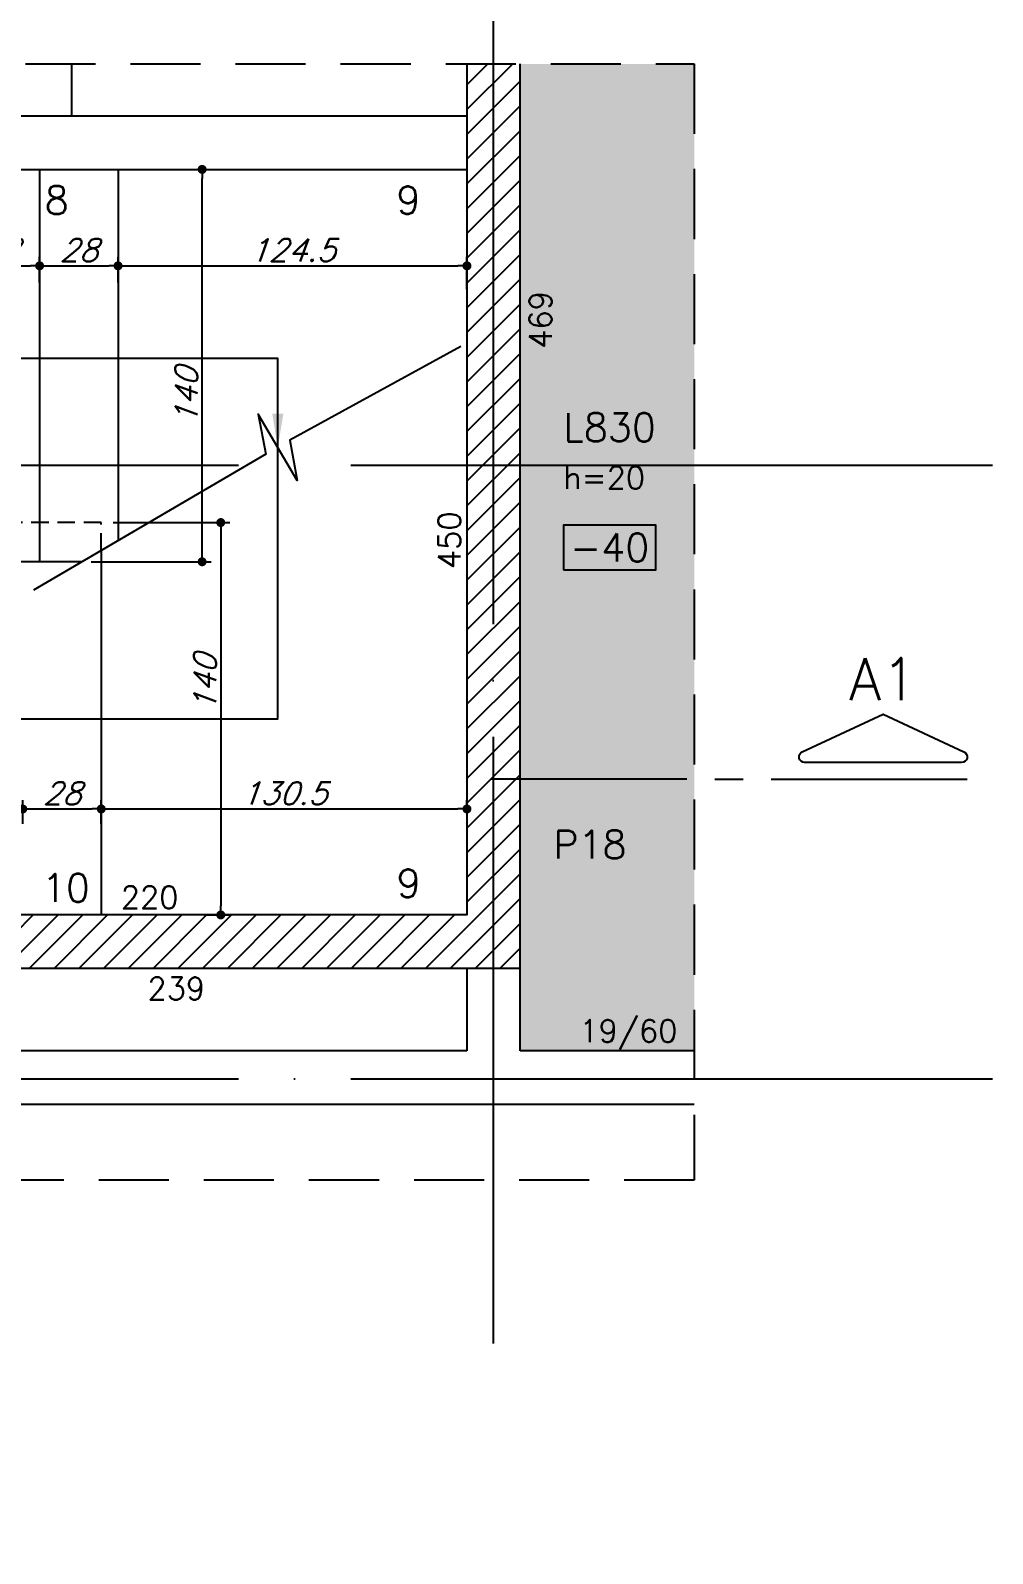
# Model space of a CAD drawing. Header units: millimetres. Extents: x -832 to 3668, y -1574 to 5296.
# Drawn here: x 2181 to 2524, y -163 to 380 of the extents above; entities that cross this region are included whole.
import ezdxf
from ezdxf.enums import TextEntityAlignment as Align

# ---------------------------------------------------------------- set-up
doc = ezdxf.new("R2010")
doc.units = ezdxf.units.MM
doc.header["$LTSCALE"] = 50
doc.linetypes.add('DASHED', pattern=[0.75, 0.5, -0.25])
doc.linetypes.add('EIXO', pattern=[6.8, 6, -0.4, 0, -0.4])
for name, color, linetype in [('242', 12, 'Continuous'), ('F-AUX', 2, 'Continuous'), ('F-AUX-RED', 1, 'Continuous'), ('F-CORTE-INDICAÇÃO', 4, 'Continuous'), ('F-COTAS', 106, 'Continuous'), ('F-EIXO', 12, 'EIXO'), ('F-ESC NUM', 2, 'Continuous'), ('F-ESC-PROJ', 1, 'Continuous'), ('F-ESCADAS', 2, 'Continuous'), ('F-LAJES-DIM', 2, 'Continuous'), ('F-LAJES-NOME', 4, 'Continuous'), ('F-PILARES-DIM', 172, 'Continuous'), ('F-PILARES-HACH', 174, 'Continuous'), ('F-PILARES-NOME', 170, 'Continuous'), ('F-PILARES-S', 170, 'Continuous'), ('F-TEXTO', 6, 'Continuous'), ('F-VIGAS', 3, 'Continuous'), ('F-VIGAS-DIM', 2, 'Continuous')]:
    doc.layers.add(name, color=color, linetype=linetype)
doc.layers.add('F-DESNIVEL-4', color=7, linetype='Continuous', true_color=0xc3f1b6)
doc.styles.add('5385-ARQ-PB-BAS-PLA-TER-TORRE-A-106-TXT$0$R60-75', font='romans.shx', dxfattribs={"height": 0.1125})
doc.styles.add('CP-TEXT-INCL', font='romans.shx', dxfattribs={"oblique": 20})
doc.styles.add('MCP', font='romans.shx')
doc.styles.add('ROMANS', font='romans.shx')
doc.dimstyles.new('CP-COTAS-50', dxfattribs={"dimscale": 0.64, "dimtxt": 12.5, "dimasz": 5, "dimexe": 5, "dimexo": 5, "dimgap": 2.5, "dimtad": 1, "dimdec": 1, "dimdsep": 46, "dimtxsty": 'CP-TEXT-INCL', "dimblk1": 'DOT', "dimblk2": 'DOT', "dimsah": 1, "dimcen": 9, "dimclrd": 256, "dimclre": 256, "dimclrt": 256, "dimadec": 0, "dimazin": 0, "dimtfac": 1, "dimtdec": 1, "dimtmove": 2, "dimatfit": 3, "dimldrblk": 'DOT', "dimfxl": 5, "dimtolj": 1, "dimarcsym": 0})
pattern_1 = [(0, (0, 0), (0, 6.985), [5.08, -1.905]), (90, (0, 0), (-6.985, 4e-16), [5.08, -1.905])]

# ---------------------------------------------------------------- blocks, each defined once
blk = doc.blocks.new('*U19')
at = {"layer": 'F-LAJES-DIM', "color": 1}
blk.add_lwpolyline([(0, 0), (33, 0), (33, 16), (0, 16)], close=True, dxfattribs=at)
at = {"layer": 'F-LAJES-DIM', "style": 'MCP'}
blk.add_attdef('DIM', text='', height=10, dxfattribs=at).set_placement((16.5, 8), align=Align.MIDDLE_CENTER)
blk = doc.blocks.new('*U7')
at = {"layer": 'F-EIXO'}
blk.add_line((0, 0), (909.22, 0), dxfattribs=at)
at = {"layer": 'F-EIXO', "color": 2, "linetype": 'Continuous'}
blk.add_circle((-28.21, 0), 28.21, dxfattribs=at)
at = {"layer": 'F-TEXTO', "style": 'ROMANS'}
blk.add_attdef('EIXO', text='', height=17.5, dxfattribs=at).set_placement((-28.21, 0), align=Align.MIDDLE_CENTER)
blk = doc.blocks.new('*U8')
at = {"layer": 'F-EIXO'}
blk.add_line((0, 0), (0, -556.59), dxfattribs=at)
at = {"layer": 'F-EIXO', "color": 2, "linetype": 'Continuous'}
blk.add_circle((0, 28.21), 28.21, dxfattribs=at)
at = {"layer": 'F-TEXTO', "style": 'ROMANS'}
blk.add_attdef('EIXO', text='', height=17.5, rotation=360, dxfattribs=at).set_placement((0, 28.21), align=Align.MIDDLE_CENTER)
blk = doc.blocks.new('_DOT')
at = {"color": 0, "linetype": 'ByBlock'}
blk.add_line((-0.5, 0), (-1, 0), dxfattribs=at)
at = {"color": 0, "linetype": 'ByBlock', "const_width": 0.5}
blk.add_lwpolyline([(-0.25, 0, 1), (0.25, 0, 1)], format="xyb", close=True, dxfattribs=at)
blk = doc.blocks.new('*D51')
at = {"layer": 'DEFPOINTS', "color": 0, "transparency": 16777216}
for p in [(2206.06, 102.7), (2178.06, 94.15), (2206.06, 94.15)]:
    blk.add_point(p, dxfattribs=at)
at = {"layer": 'F-COTAS', "lineweight": -2, "transparency": 16777216}
for p, q in [((2178.06, 97.35), (2178.06, 105.9)), ((2206.06, 97.35), (2206.06, 105.9)), ((2181.26, 102.7), (2202.86, 102.7))]:
    blk.add_line(p, q, dxfattribs=at)
at = {"layer": 'F-COTAS', "lineweight": -2, "transparency": 16777216, "xscale": 3.2, "yscale": 3.2, "zscale": 3.2, "rotation": 180}
blk.add_blockref('_DOT', (2178.06, 102.7), dxfattribs=at)
at = {"layer": 'F-COTAS', "lineweight": -2, "transparency": 16777216, "xscale": 3.2, "yscale": 3.2, "zscale": 3.2}
blk.add_blockref('_DOT', (2206.06, 102.7), dxfattribs=at)
at = {"layer": 'F-COTAS', "transparency": 16777216, "insert": (2192.06, 108.3), "char_height": 8, "attachment_point": 5, "style": 'CP-TEXT-INCL'}
blk.add_mtext('\\A1;28', dxfattribs=at)
blk = doc.blocks.new('*D52')
at = {"layer": 'DEFPOINTS', "color": 0, "transparency": 16777216}
for p in [(2336.56, 102.7), (2336.56, 99.23), (2206.06, 94.15)]:
    blk.add_point(p, dxfattribs=at)
at = {"layer": 'F-COTAS', "lineweight": -2, "transparency": 16777216}
for p, q in [((2206.06, 97.35), (2206.06, 105.9)), ((2336.56, 102.43), (2336.56, 105.9)), ((2209.26, 102.7), (2333.36, 102.7))]:
    blk.add_line(p, q, dxfattribs=at)
at = {"layer": 'F-COTAS', "lineweight": -2, "transparency": 16777216, "xscale": 3.2, "yscale": 3.2, "zscale": 3.2, "rotation": 180}
blk.add_blockref('_DOT', (2206.06, 102.7), dxfattribs=at)
at = {"layer": 'F-COTAS', "lineweight": -2, "transparency": 16777216, "xscale": 3.2, "yscale": 3.2, "zscale": 3.2}
blk.add_blockref('_DOT', (2336.56, 102.7), dxfattribs=at)
at = {"layer": 'F-COTAS', "transparency": 16777216, "insert": (2271.31, 108.3), "char_height": 8, "attachment_point": 5, "style": 'CP-TEXT-INCL'}
blk.add_mtext('\\A1;130.5', dxfattribs=at)
blk = doc.blocks.new('*D61')
at = {"layer": 'DEFPOINTS', "color": 0, "transparency": 16777216}
for p in [(2184.06, 296.5), (2156.06, 287.31), (2184.06, 287.31)]:
    blk.add_point(p, dxfattribs=at)
at = {"layer": 'F-COTAS', "lineweight": -2, "transparency": 16777216}
for p, q in [((2156.06, 290.51), (2156.06, 299.7)), ((2184.06, 290.51), (2184.06, 299.7)), ((2159.26, 296.5), (2180.86, 296.5))]:
    blk.add_line(p, q, dxfattribs=at)
at = {"layer": 'F-COTAS', "lineweight": -2, "transparency": 16777216, "xscale": 3.2, "yscale": 3.2, "zscale": 3.2, "rotation": 180}
blk.add_blockref('_DOT', (2156.06, 296.5), dxfattribs=at)
at = {"layer": 'F-COTAS', "lineweight": -2, "transparency": 16777216, "xscale": 3.2, "yscale": 3.2, "zscale": 3.2}
blk.add_blockref('_DOT', (2184.06, 296.5), dxfattribs=at)
at = {"layer": 'F-COTAS', "transparency": 16777216, "insert": (2170.06, 302.1), "char_height": 8, "attachment_point": 5, "style": 'CP-TEXT-INCL'}
blk.add_mtext('\\A1;28', dxfattribs=at)
blk = doc.blocks.new('*D62')
at = {"layer": 'DEFPOINTS', "color": 0, "transparency": 16777216}
for p in [(2212.06, 296.5), (2184.06, 287.31), (2212.06, 287.31)]:
    blk.add_point(p, dxfattribs=at)
at = {"layer": 'F-COTAS', "lineweight": -2, "transparency": 16777216}
for p, q in [((2184.06, 290.51), (2184.06, 299.7)), ((2212.06, 290.51), (2212.06, 299.7)), ((2187.26, 296.5), (2208.86, 296.5))]:
    blk.add_line(p, q, dxfattribs=at)
at = {"layer": 'F-COTAS', "lineweight": -2, "transparency": 16777216, "xscale": 3.2, "yscale": 3.2, "zscale": 3.2, "rotation": 180}
blk.add_blockref('_DOT', (2184.06, 296.5), dxfattribs=at)
at = {"layer": 'F-COTAS', "lineweight": -2, "transparency": 16777216, "xscale": 3.2, "yscale": 3.2, "zscale": 3.2}
blk.add_blockref('_DOT', (2212.06, 296.5), dxfattribs=at)
at = {"layer": 'F-COTAS', "transparency": 16777216, "insert": (2198.06, 302.1), "char_height": 8, "attachment_point": 5, "style": 'CP-TEXT-INCL'}
blk.add_mtext('\\A1;28', dxfattribs=at)
blk = doc.blocks.new('*D63')
at = {"layer": 'DEFPOINTS', "color": 0, "transparency": 16777216}
for p in [(2336.56, 296.5), (2212.06, 287.31), (2336.56, 284.93)]:
    blk.add_point(p, dxfattribs=at)
at = {"layer": 'F-COTAS', "lineweight": -2, "transparency": 16777216}
for p, q in [((2212.06, 290.51), (2212.06, 299.7)), ((2336.56, 288.13), (2336.56, 299.7)), ((2215.26, 296.5), (2333.36, 296.5))]:
    blk.add_line(p, q, dxfattribs=at)
at = {"layer": 'F-COTAS', "lineweight": -2, "transparency": 16777216, "xscale": 3.2, "yscale": 3.2, "zscale": 3.2, "rotation": 180}
blk.add_blockref('_DOT', (2212.06, 296.5), dxfattribs=at)
at = {"layer": 'F-COTAS', "lineweight": -2, "transparency": 16777216, "xscale": 3.2, "yscale": 3.2, "zscale": 3.2}
blk.add_blockref('_DOT', (2336.56, 296.5), dxfattribs=at)
at = {"layer": 'F-COTAS', "transparency": 16777216, "insert": (2274.31, 302.1), "char_height": 8, "attachment_point": 5, "style": 'CP-TEXT-INCL'}
blk.add_mtext('\\A1;124.5', dxfattribs=at)
blk = doc.blocks.new('*U9')
at = {"layer": 'F-CORTE-INDICAÇÃO'}
for p, q in [((-100, 0), (-170, 0)), ((-80, 0), (-90, 0)), ((-70, 0), (0, 0))]:
    blk.add_line(p, q, dxfattribs=at)
blk.add_lwpolyline([(-112, 6, 0.802585), (-111.15, 9.81), (-140, 23.26), (-168.85, 9.81, 0.802585), (-168, 6)], format="xyb", close=True, dxfattribs=at)
at = {"layer": 'F-CORTE-INDICAÇÃO', "style": 'ROMANS'}
blk.add_attdef('CORTE', text='', height=15, dxfattribs=at).set_placement((-140, 35.76), align=Align.MIDDLE_CENTER)
at = {"layer": 'F-CORTE-INDICAÇÃO', "color": 2, "style": 'ROMANS'}
blk.add_attdef('FOLHA', text='', height=12, dxfattribs=at).set_placement((-140, -10), align=Align.MIDDLE_CENTER)
blk = doc.blocks.new('*D213')
at = {"layer": 'DEFPOINTS', "color": 0, "transparency": 16777216}
for p in [(2207.06, 204.9), (2240.08, 64.9), (2248.72, 64.9)]:
    blk.add_point(p, dxfattribs=at)
at = {"layer": 'F-COTAS', "lineweight": -2, "transparency": 16777216}
for p, q in [((2210.26, 204.9), (2251.92, 204.9)), ((2248.72, 201.7), (2248.72, 68.1)), ((2243.28, 64.9), (2251.92, 64.9))]:
    blk.add_line(p, q, dxfattribs=at)
at = {"layer": 'F-COTAS', "lineweight": -2, "transparency": 16777216, "xscale": 3.2, "yscale": 3.2, "zscale": 3.2}
for p, rotation in [((2248.72, 204.9), 90), ((2248.72, 64.9), 270)]:
    blk.add_blockref('_DOT', p, dxfattribs=dict(at, rotation=rotation))
at = {"layer": 'F-COTAS', "transparency": 16777216, "insert": (2243.12, 147.61), "char_height": 8, "attachment_point": 5, "rotation": 90, "style": 'CP-TEXT-INCL'}
blk.add_mtext('\\A1;140', dxfattribs=at)
blk = doc.blocks.new('*D214')
at = {"layer": 'DEFPOINTS', "color": 0, "transparency": 16777216}
for p in [(2230.95, 330.9), (2242.06, 330.9), (2199.25, 190.9)]:
    blk.add_point(p, dxfattribs=at)
at = {"layer": 'F-COTAS', "lineweight": -2, "transparency": 16777216}
for p, q in [((2234.15, 330.9), (2245.26, 330.9)), ((2242.06, 194.1), (2242.06, 327.7)), ((2202.45, 190.9), (2245.26, 190.9))]:
    blk.add_line(p, q, dxfattribs=at)
at = {"layer": 'F-COTAS', "lineweight": -2, "transparency": 16777216, "xscale": 3.2, "yscale": 3.2, "zscale": 3.2}
for p, rotation in [((2242.06, 330.9), 90), ((2242.06, 190.9), 270)]:
    blk.add_blockref('_DOT', p, dxfattribs=dict(at, rotation=rotation))
at = {"layer": 'F-COTAS', "transparency": 16777216, "insert": (2236.46, 249.98), "char_height": 8, "attachment_point": 5, "rotation": 90, "style": 'CP-TEXT-INCL'}
blk.add_mtext('\\A1;140', dxfattribs=at)

msp = doc.modelspace()

# ---------------------------------------------------------------- hatches: boundary and pattern name
h = msp.add_hatch()
h.set_pattern_fill('ANGLE', color=256)
h.set_pattern_definition(pattern_1)
h.paths.add_polyline_path([(2184.81, 312.41), (2206, 312.41), (2206, 327.41), (2184.81, 327.41)], flags=9)
h = msp.add_hatch()
h.set_pattern_fill('ANGLE', color=256)
h.set_pattern_definition(pattern_1)
h.paths.add_polyline_path([(2310.33, 312.41), (2331.04, 312.41), (2331.04, 327.41), (2310.33, 327.41)], flags=9)
h = msp.add_hatch()
h.set_pattern_fill('ANGLE', color=256)
h.set_pattern_definition(pattern_1)
h.paths.add_polyline_path([(2336.31, 275.54), (2336.31, 300.11), (2324.31, 300.11), (2324.31, 275.54)], flags=9)
h = msp.add_hatch()
h.set_pattern_fill('ANGLE', color=256)
h.set_pattern_definition(pattern_1)
h.paths.add_polyline_path([(2368.81, 266.04), (2368.81, 290.23), (2356.81, 290.23), (2356.81, 266.04)], flags=9)
h = msp.add_hatch()
h.set_pattern_fill('ANGLE', color=256)
h.set_pattern_definition(pattern_1)
h.paths.add_polyline_path([(2370.39, 231.37), (2408.72, 231.37), (2408.72, 246.37), (2370.39, 246.37)], flags=9)
h = msp.add_hatch()
h.set_pattern_fill('ANGLE', color=256)
h.set_pattern_definition(pattern_1)
h.paths.add_polyline_path([(2370.51, 214.87), (2404.22, 214.87), (2404.22, 226.87), (2370.51, 226.87)], flags=9)
h = msp.add_hatch()
h.set_pattern_fill('ANGLE', color=256)
h.set_pattern_definition(pattern_1)
h.paths.add_polyline_path([(2366.76, 82.57), (2397.47, 82.57), (2397.47, 97.57), (2366.76, 97.57)], flags=9)
h = msp.add_hatch()
h.set_pattern_fill('ANGLE', color=256)
h.set_pattern_definition(pattern_1)
h.paths.add_polyline_path([(2186.24, 67.07), (2206, 67.07), (2206, 82.07), (2186.24, 82.07)], flags=9)
h = msp.add_hatch()
h.set_pattern_fill('ANGLE', color=256)
h.set_pattern_definition(pattern_1)
h.paths.add_polyline_path([(2212.2, 65.15), (2236.77, 65.15), (2236.77, 77.15), (2212.2, 77.15)], flags=9)
h = msp.add_hatch()
h.set_pattern_fill('ANGLE', color=256)
h.set_pattern_definition(pattern_1)
h.paths.add_polyline_path([(2221.7, 32.65), (2245.89, 32.65), (2245.89, 44.65), (2221.7, 44.65)], flags=9)
h = msp.add_hatch()
h.set_pattern_fill('ANGLE', color=256)
h.set_pattern_definition(pattern_1)
h.paths.add_polyline_path([(2375.93, 13.81), (2417.45, 13.81), (2417.45, 32.09), (2375.93, 32.09)], flags=9)
h = msp.add_hatch()
h.set_pattern_fill('ANGLE', color=256)
h.set_pattern_definition(pattern_1)
h.paths.add_polyline_path([(1682.19, -162.96), (2213.18, -162.96), (2213.18, -117.34), (1682.19, -117.34)], flags=9)
at = {"layer": 'F-PILARES-HACH', "linetype": 'Continuous'}
h = msp.add_hatch(dxfattribs=at)
h.set_pattern_fill('ANSI31', color=256, scale=50, style=0)
h.set_pattern_definition([(45, (1740.556, 21.398), (-4.41942, 4.41942), [])])
h.paths.add_polyline_path([(2355.56, 368.57), (2336.56, 368.57), (2336.56, 64.9), (2116.56, 64.9), (2116.56, 45.9), (2355.56, 45.9)])

# ---------------------------------------------------------------- linework, layer by layer
at = {"layer": '242', "linetype": 'Continuous'}
msp.add_line((2346.06, 55.4), (2346.06, 55.4), dxfattribs=at)
at = {"layer": 'F-AUX', "color": 1}
for points in [[(2334.4, 267.67), (2273.37, 234.3), (2276, 219.92), (2262.11, 243.63), (2264.74, 229.24), (2181.94, 180.76)], [(2012.06, 134.9), (2269.06, 134.9), (2269.06, 263.4), (1988.06, 263.4)]]:
    msp.add_lwpolyline(points, dxfattribs=at)
msp.add_solid([(2267.06, 243.77), (2269.06, 231.77), (2271.06, 243.77)], dxfattribs=at)
at = {"layer": 'F-AUX-RED', "color": 1, "linetype": 'DASHED'}
msp.add_lwpolyline([(1691.49, 368.57), (2417.68, 368.57), (2417.68, -29.71), (1691.49, -29.71)], close=True, dxfattribs=at)
at = {"layer": 'F-DESNIVEL-4'}
for points in [[(2417.68, 368.57), (2355.56, 368.57), (2355.56, 45.9)], [(2417.68, 368.57), (2355.56, 45.9), (2417.68, 368.57)], [(2417.68, 368.57), (2355.56, 45.9), (2355.56, 16.4)], [(2417.68, 368.57), (2355.56, 16.4), (2417.68, 368.57)], [(2417.68, 368.57), (2355.56, 16.4), (2417.68, 16.4)]]:
    msp.add_solid(points, dxfattribs=at)
at = {"layer": 'F-ESC-PROJ', "linetype": 'DASHED', "ltscale": 0.25}
for points in [[(2206.06, 204.9), (2010.06, 204.9)], [(2206.06, 194.88), (2206.06, 204.9)]]:
    msp.add_lwpolyline(points, dxfattribs=at)
at = {"layer": 'F-ESCADAS'}
for p, q in [((2184.06, 330.9), (2184.06, 190.9)), ((2212.06, 330.9), (2212.06, 198.39)), ((2199.25, 190.9), (1987.06, 190.9))]:
    msp.add_line(p, q, dxfattribs=at)
msp.add_lwpolyline([(2206.06, 194.88), (2206.06, 64.9)], dxfattribs=at)
at = {"layer": 'F-PILARES-S', "linetype": 'Continuous'}
for points in [[(2336.56, 368.57), (2336.56, 64.9), (2116.56, 64.9), (2116.56, 45.9), (2355.56, 45.9)], [(2355.56, 45.9), (2355.56, 368.57)]]:
    msp.add_lwpolyline(points, dxfattribs=at)
at = {"layer": 'F-VIGAS'}
for points in [[(2195.56, 349.9), (2195.56, 368.57)], [(2195.56, 349.9), (2176.56, 349.9)], [(2336.56, 349.9), (2195.56, 349.9)], [(1999.46, 330.9), (2185.96, 330.9)], [(1999.56, 330.9), (2186.06, 330.9)], [(2186.06, 330.9), (2336.56, 330.9)], [(2336.56, 45.9), (2336.56, 16.4)], [(2355.56, 16.4), (2355.56, 45.9)], [(2336.56, 16.4), (1759.56, 16.4)], [(2417.68, 16.4), (2355.56, 16.4)], [(1759.56, -2.6), (2346.06, -2.6)], [(2346.06, -2.6), (2417.68, -2.6)]]:
    msp.add_lwpolyline(points, dxfattribs=at)

# ---------------------------------------------------------------- block references
at = {"layer": 'F-CORTE-INDICAÇÃO', "linetype": 'Continuous'}
ref = msp.add_blockref('*U9', (2345.07, 113.28), dxfattribs=dict(at, xscale=-1))
ref.add_attrib('CORTE', 'A1', dxfattribs={"height": 15, "style": 'ROMANS'}).set_placement((2485.07, 149.04), align=Align.MIDDLE_CENTER)
at = {"layer": 'F-EIXO', "linetype": 'Continuous'}
for name, p, values in [('*U8', (2345.96, 468.6), {'EIXO': '5'}), ('*U7', (1614.89, 225.4), {'EIXO': 'TE'}), ('*U7', (1614.89, 6.4), {'EIXO': 'C'})]:
    msp.add_blockref(name, p, dxfattribs=at).add_auto_attribs(values)
at = {"layer": 'F-LAJES-DIM', "linetype": 'Continuous'}
msp.add_blockref('*U19', (2370.98, 187.97), dxfattribs=at).add_auto_attribs({'DIM': '-40'})

# ---------------------------------------------------------------- texts
at = {"layer": 'F-ESC NUM', "style": '5385-ARQ-PB-BAS-PLA-TER-TORRE-A-106-TXT$0$R60-75'}
for s, p in [('8', (2185.88, 314.91)), ('9', (2311.4, 314.91)), ('10', (2184.88, 69.57)), ('9', (2311.5, 71.17))]:
    msp.add_text(s, height=10, dxfattribs=at).set_placement(p)
at = {"layer": 'F-LAJES-DIM', "linetype": 'Continuous', "style": 'MCP'}
msp.add_text('h=20', height=8, dxfattribs=at).set_placement((2370.98, 216.87))
at = {"layer": 'F-LAJES-NOME', "linetype": 'Continuous', "style": 'MCP'}
msp.add_text('L830', height=10, dxfattribs=at).set_placement((2370.98, 233.87))
at = {"layer": 'F-PILARES-DIM', "linetype": 'Continuous', "style": 'MCP'}
for s, p in [('469', (2366.81, 266.9)), ('450', (2334.31, 188.3))]:
    msp.add_text(s, height=8, rotation=90, dxfattribs=at).set_placement(p)
for s, p in [('220', (2213.06, 67.15)), ('239', (2222.56, 34.65))]:
    msp.add_text(s, height=8, dxfattribs=at).set_placement(p)
at = {"layer": 'F-PILARES-NOME', "linetype": 'Continuous', "style": 'MCP'}
msp.add_text('P18', height=10, dxfattribs=at).set_placement((2367.35, 85.07))
at = {"layer": 'F-VIGAS-DIM', "linetype": 'Continuous', "style": 'MCP'}
msp.add_text('19/60', height=8, dxfattribs=at).set_placement((2376.69, 19.52))

# ---------------------------------------------------------------- dimensions: what is measured, and where the dimension line sits
at = {"layer": 'F-COTAS'}
for base, p1, p2, picture, middle in [((2242.06, 330.9), (2199.25, 190.9), (2230.95, 330.9), '*D214', (2236.46, 249.98)), ((2248.72, 64.9), (2207.06, 204.9), (2240.08, 64.9), '*D213', (2243.12, 147.61))]:
    dim = msp.add_linear_dim(base=base, p1=p1, p2=p2, angle=90, dimstyle='CP-COTAS-50', dxfattribs=at)
    dim.commit()
    dim.dimension.update_dxf_attribs({"geometry": picture, "text_midpoint": middle, "dimtype": 160})
for base, p1, p2, picture, middle in [((2184.06, 296.5), (2156.06, 287.31), (2184.06, 287.31), '*D61', (2170.06, 302.1)), ((2212.06, 296.5), (2184.06, 287.31), (2212.06, 287.31), '*D62', (2198.06, 302.1)), ((2336.56, 296.5), (2212.06, 287.31), (2336.56, 284.93), '*D63', (2274.31, 302.1)), ((2206.06, 102.7), (2178.06, 94.15), (2206.06, 94.15), '*D51', (2192.06, 108.3)), ((2336.56, 102.7), (2206.06, 94.15), (2336.56, 99.23), '*D52', (2271.31, 108.3))]:
    dim = msp.add_linear_dim(base=base, p1=p1, p2=p2, dimstyle='CP-COTAS-50', override={"dimfxl": 2.5}, dxfattribs=at)
    dim.commit()
    dim.dimension.update_dxf_attribs({"geometry": picture, "text_midpoint": middle})

doc.saveas('drawing.dxf')
